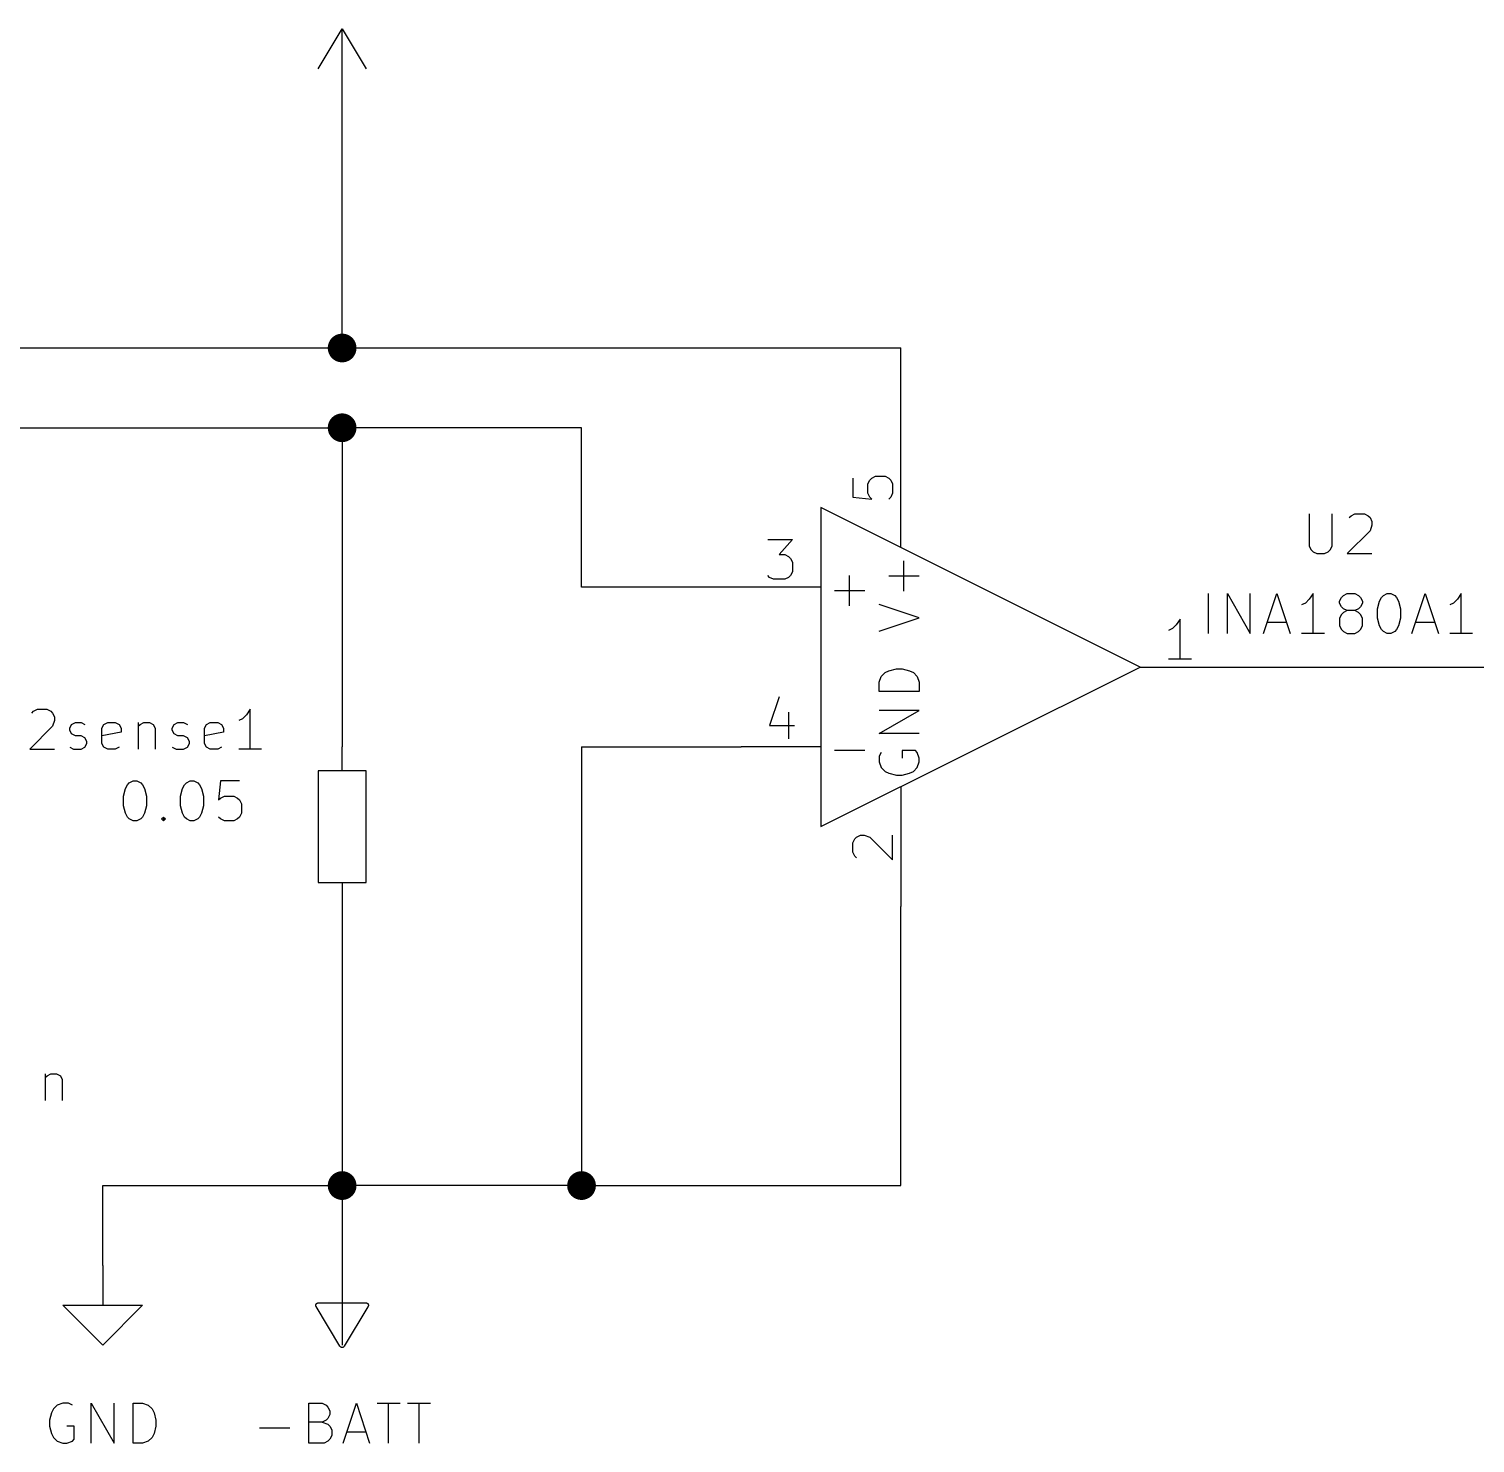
# Model space of a CAD drawing. Extents: x 0.4 to 11.3, y -7.9 to -0.4.
# Drawn here: x 4.057 to 5.87, y -5.923 to -4.15 of the extents above; entities that cross this region are included whole.
import ezdxf

# ---------------------------------------------------------------- set-up
doc = ezdxf.new("R2010")
doc.units = 0
doc.header["$MEASUREMENT"] = 0
for name, color, linetype in [('BLUE3', 171, 'CONTINUOUS'), ('CYAN2', 4, 'CONTINUOUS'), ('GREEN2', 3, 'CONTINUOUS'), ('LYELLOW', 51, 'CONTINUOUS'), ('RED2', 1, 'CONTINUOUS')]:
    doc.layers.add(name, color=color, linetype=linetype)

msp = doc.modelspace()

# ---------------------------------------------------------------- linework, layer by layer
at = {"layer": 'BLUE3', "linetype": 'CONTINUOUS'}
for p, q in [((4.0778, -5.4599), (4.0778, -5.4932)), ((4.0778, -5.4646), (4.0802, -5.4623)), ((4.0802, -5.4623), (4.085, -5.4599)), ((4.085, -5.4599), (4.0921, -5.4599)), ((4.0921, -5.4599), (4.0969, -5.4623)), ((4.0969, -5.4623), (4.0993, -5.467)), ((4.0993, -5.467), (4.0993, -5.4932))]:
    msp.add_line(p, q, dxfattribs=at)
at = {"layer": 'CYAN2', "linetype": 'CONTINUOUS'}
for p, q in [((5.6619, -4.7578), (5.6619, -4.7983)), ((5.6905, -4.7983), (5.6905, -4.7578)), ((5.7119, -4.7626), (5.7143, -4.7602)), ((5.7143, -4.7602), (5.719, -4.7578)), ((5.719, -4.7578), (5.731, -4.7578)), ((5.731, -4.7578), (5.7357, -4.7602)), ((5.7357, -4.7602), (5.7381, -4.7626)), ((5.7381, -4.7626), (5.7405, -4.7673)), ((5.7381, -4.7792), (5.7095, -4.8078)), ((5.7405, -4.7721), (5.7381, -4.7792)), ((5.7405, -4.7673), (5.7405, -4.7721)), ((5.6619, -4.7983), (5.6643, -4.803)), ((5.6881, -4.803), (5.6905, -4.7983)), ((5.1541, -4.855), (5.1541, -4.8169)), ((5.6643, -4.803), (5.6667, -4.8054)), ((5.6667, -4.8054), (5.6714, -4.8078)), ((5.6714, -4.8078), (5.6809, -4.8078)), ((5.6809, -4.8078), (5.6857, -4.8054)), ((5.6857, -4.8054), (5.6881, -4.803)), ((5.7095, -4.8078), (5.7405, -4.8078)), ((5.0859, -4.8731), (5.0859, -4.835)), ((5.1731, -4.836), (5.135, -4.836)), ((5.0669, -4.8541), (5.105, -4.8541)), ((5.1731, -4.8883), (5.1231, -4.8717)), ((5.5357, -4.9078), (5.5357, -4.8578)), ((5.5595, -4.9078), (5.5595, -4.8578)), ((5.5595, -4.8578), (5.5881, -4.9078)), ((5.5881, -4.9078), (5.5881, -4.8578)), ((5.6048, -4.9078), (5.6214, -4.8578)), ((5.6214, -4.8578), (5.6381, -4.9078)), ((5.6571, -4.8697), (5.6524, -4.8721)), ((5.6619, -4.865), (5.6571, -4.8697)), ((5.6667, -4.8578), (5.6619, -4.865)), ((5.6667, -4.9078), (5.6667, -4.8578)), ((5.7, -4.8673), (5.7024, -4.8626)), ((5.7, -4.8697), (5.7, -4.8673)), ((5.7024, -4.8745), (5.7, -4.8697)), ((5.7024, -4.8626), (5.7048, -4.8602)), ((5.7048, -4.8769), (5.7024, -4.8745)), ((5.7048, -4.8602), (5.7095, -4.8578)), ((5.7095, -4.8578), (5.7191, -4.8578)), ((5.7191, -4.8578), (5.7238, -4.8602)), ((5.7238, -4.8602), (5.7262, -4.8626)), ((5.7262, -4.8745), (5.7238, -4.8769)), ((5.7262, -4.8626), (5.7286, -4.8673)), ((5.7286, -4.8697), (5.7262, -4.8745)), ((5.7286, -4.8673), (5.7286, -4.8697)), ((5.7476, -4.8769), (5.75, -4.8673)), ((5.75, -4.8673), (5.7524, -4.8626)), ((5.7524, -4.8626), (5.7548, -4.8602)), ((5.7548, -4.8602), (5.7595, -4.8578)), ((5.7595, -4.8578), (5.7643, -4.8578)), ((5.7643, -4.8578), (5.769, -4.8602)), ((5.769, -4.8602), (5.7714, -4.8626)), ((5.7714, -4.8626), (5.7738, -4.8673)), ((5.7738, -4.8673), (5.7762, -4.8769)), ((5.7905, -4.9078), (5.8071, -4.8578)), ((5.8071, -4.8578), (5.8238, -4.9078)), ((5.8429, -4.8697), (5.8381, -4.8721)), ((5.8476, -4.865), (5.8429, -4.8697)), ((5.8524, -4.8578), (5.8476, -4.865)), ((5.8524, -4.9078), (5.8524, -4.8578)), ((5.1231, -4.905), (5.1731, -4.8883)), ((5.7024, -4.884), (5.7, -4.8888)), ((5.7, -4.8888), (5.7, -4.8983)), ((5.7048, -4.8816), (5.7024, -4.884)), ((5.7095, -4.8792), (5.7048, -4.8769)), ((5.7095, -4.8792), (5.7048, -4.8816)), ((5.7191, -4.8792), (5.7095, -4.8792)), ((5.7238, -4.8769), (5.7191, -4.8792)), ((5.7238, -4.8816), (5.7191, -4.8792)), ((5.7262, -4.884), (5.7238, -4.8816)), ((5.7286, -4.8888), (5.7262, -4.884)), ((5.7286, -4.8983), (5.7286, -4.8888)), ((5.7476, -4.8888), (5.7476, -4.8769)), ((5.75, -4.8983), (5.7476, -4.8888)), ((5.7762, -4.8888), (5.7738, -4.8983)), ((5.7762, -4.8769), (5.7762, -4.8888)), ((5.6095, -4.8935), (5.6333, -4.8935)), ((5.681, -4.9078), (5.6524, -4.9078)), ((5.7, -4.8983), (5.7024, -4.903)), ((5.7024, -4.903), (5.7048, -4.9054)), ((5.7048, -4.9054), (5.7095, -4.9078)), ((5.7095, -4.9078), (5.7191, -4.9078)), ((5.7191, -4.9078), (5.7238, -4.9054)), ((5.7238, -4.9054), (5.7262, -4.903)), ((5.7262, -4.903), (5.7286, -4.8983)), ((5.7524, -4.903), (5.75, -4.8983)), ((5.7548, -4.9054), (5.7524, -4.903)), ((5.7595, -4.9078), (5.7548, -4.9054)), ((5.7643, -4.9078), (5.7595, -4.9078)), ((5.769, -4.9054), (5.7643, -4.9078)), ((5.7714, -4.903), (5.769, -4.9054)), ((5.7738, -4.8983), (5.7714, -4.903)), ((5.7952, -4.8935), (5.819, -4.8935)), ((5.8667, -4.9078), (5.8381, -4.9078)), ((5.1231, -4.9688), (5.1255, -4.9617)), ((5.1255, -4.9617), (5.1303, -4.9569)), ((5.1303, -4.9569), (5.135, -4.9545)), ((5.135, -4.9545), (5.1446, -4.9521)), ((5.1446, -4.9521), (5.1517, -4.9521)), ((5.1517, -4.9521), (5.1612, -4.9545)), ((5.1612, -4.9545), (5.166, -4.9569)), ((5.166, -4.9569), (5.1708, -4.9617)), ((5.1708, -4.9617), (5.1731, -4.9688)), ((5.1231, -4.9807), (5.1231, -4.9688)), ((5.1731, -4.9807), (5.1231, -4.9807)), ((5.1731, -4.9688), (5.1731, -4.9807)), ((4.061, -5.0076), (4.0633, -5.0052)), ((4.0633, -5.0052), (4.0681, -5.0028)), ((4.0681, -5.0028), (4.08, -5.0028)), ((4.08, -5.0028), (4.0848, -5.0052)), ((4.0848, -5.0052), (4.0871, -5.0076)), ((4.0871, -5.0076), (4.0895, -5.0123)), ((4.0895, -5.0171), (4.0871, -5.0242)), ((4.0895, -5.0123), (4.0895, -5.0171)), ((4.1109, -5.0218), (4.1157, -5.0195)), ((4.1157, -5.0195), (4.1229, -5.0195)), ((4.1229, -5.0195), (4.1276, -5.0218)), ((4.1514, -5.0218), (4.1562, -5.0195)), ((4.1562, -5.0195), (4.1657, -5.0195)), ((4.1657, -5.0195), (4.1705, -5.0218)), ((4.1943, -5.0195), (4.1943, -5.0528)), ((4.1967, -5.0218), (4.2014, -5.0195)), ((4.2014, -5.0195), (4.2086, -5.0195)), ((4.2086, -5.0195), (4.2133, -5.0218)), ((4.2395, -5.0218), (4.2443, -5.0195)), ((4.2443, -5.0195), (4.2514, -5.0195)), ((4.2514, -5.0195), (4.2562, -5.0218)), ((4.28, -5.0218), (4.2848, -5.0195)), ((4.2848, -5.0195), (4.2943, -5.0195)), ((4.2943, -5.0195), (4.299, -5.0218)), ((4.3252, -5.0147), (4.3205, -5.0171)), ((4.33, -5.0099), (4.3252, -5.0147)), ((4.3348, -5.0028), (4.33, -5.0099)), ((4.3348, -5.0528), (4.3348, -5.0028)), ((5.1231, -5.0331), (5.1731, -5.0045)), ((5.1731, -5.0045), (5.1231, -5.0045)), ((4.0871, -5.0242), (4.0586, -5.0528)), ((4.1086, -5.0266), (4.1109, -5.0218)), ((4.1086, -5.029), (4.1086, -5.0266)), ((4.1109, -5.0338), (4.1086, -5.029)), ((4.1157, -5.0361), (4.1109, -5.0338)), ((4.1229, -5.0361), (4.1157, -5.0361)), ((4.1276, -5.0385), (4.1229, -5.0361)), ((4.149, -5.0266), (4.1514, -5.0218)), ((4.149, -5.0457), (4.149, -5.0266)), ((4.1729, -5.0314), (4.149, -5.0361)), ((4.1705, -5.0218), (4.1729, -5.0266)), ((4.1729, -5.0266), (4.1729, -5.0314)), ((4.1943, -5.0242), (4.1967, -5.0218)), ((4.2133, -5.0218), (4.2157, -5.0266)), ((4.2157, -5.0266), (4.2157, -5.0528)), ((4.2371, -5.0266), (4.2395, -5.0218)), ((4.2371, -5.029), (4.2371, -5.0266)), ((4.2395, -5.0338), (4.2371, -5.029)), ((4.2443, -5.0361), (4.2395, -5.0338)), ((4.2514, -5.0361), (4.2443, -5.0361)), ((4.2562, -5.0385), (4.2514, -5.0361)), ((4.2776, -5.0266), (4.28, -5.0218)), ((4.2776, -5.0457), (4.2776, -5.0266)), ((4.3014, -5.0314), (4.2776, -5.0361)), ((4.299, -5.0218), (4.3014, -5.0266)), ((4.3014, -5.0266), (4.3014, -5.0314)), ((5.1731, -5.0331), (5.1231, -5.0331)), ((4.0586, -5.0528), (4.0895, -5.0528)), ((4.1086, -5.0504), (4.1133, -5.0528)), ((4.1133, -5.0528), (4.1229, -5.0528)), ((4.1229, -5.0528), (4.1276, -5.0504)), ((4.13, -5.0433), (4.1276, -5.0385)), ((4.1276, -5.0504), (4.13, -5.0457)), ((4.13, -5.0457), (4.13, -5.0433)), ((4.1514, -5.0504), (4.149, -5.0457)), ((4.1562, -5.0528), (4.1514, -5.0504)), ((4.1657, -5.0528), (4.1562, -5.0528)), ((4.1705, -5.0504), (4.1657, -5.0528)), ((4.2371, -5.0504), (4.2419, -5.0528)), ((4.2419, -5.0528), (4.2514, -5.0528)), ((4.2514, -5.0528), (4.2562, -5.0504)), ((4.2586, -5.0433), (4.2562, -5.0385)), ((4.2562, -5.0504), (4.2586, -5.0457)), ((4.2586, -5.0457), (4.2586, -5.0433)), ((4.28, -5.0504), (4.2776, -5.0457)), ((4.2848, -5.0528), (4.28, -5.0504)), ((4.2943, -5.0528), (4.2848, -5.0528)), ((4.299, -5.0504), (4.2943, -5.0528)), ((4.349, -5.0528), (4.3205, -5.0528)), ((5.0669, -5.0541), (5.105, -5.0541)), ((5.1684, -5.0545), (5.1517, -5.0545)), ((5.1517, -5.0545), (5.1517, -5.064)), ((5.1708, -5.0569), (5.1684, -5.0545)), ((5.1255, -5.0569), (5.1231, -5.0617)), ((5.1231, -5.0617), (5.1231, -5.0688)), ((5.1231, -5.0688), (5.1255, -5.0759)), ((5.1731, -5.064), (5.1708, -5.0569)), ((5.1708, -5.0759), (5.1731, -5.0688)), ((5.1731, -5.0688), (5.1731, -5.064)), ((5.1255, -5.0759), (5.1303, -5.0807)), ((5.1303, -5.0807), (5.135, -5.0831)), ((5.135, -5.0831), (5.1446, -5.0855)), ((5.1446, -5.0855), (5.1517, -5.0855)), ((5.1517, -5.0855), (5.1612, -5.0831)), ((5.1612, -5.0831), (5.166, -5.0807)), ((5.166, -5.0807), (5.1708, -5.0759)), ((4.1762, -5.1118), (4.1786, -5.1023)), ((4.1786, -5.1023), (4.1809, -5.0976)), ((4.1809, -5.0976), (4.1833, -5.0952)), ((4.1833, -5.0952), (4.1881, -5.0928)), ((4.1881, -5.0928), (4.1929, -5.0928)), ((4.1929, -5.0928), (4.1976, -5.0952)), ((4.1976, -5.0952), (4.2, -5.0976)), ((4.2, -5.0976), (4.2024, -5.1023)), ((4.2024, -5.1023), (4.2048, -5.1118)), ((4.2476, -5.1118), (4.25, -5.1023)), ((4.25, -5.1023), (4.2524, -5.0976)), ((4.2524, -5.0976), (4.2548, -5.0952)), ((4.2548, -5.0952), (4.2595, -5.0928)), ((4.2595, -5.0928), (4.2643, -5.0928)), ((4.2643, -5.0928), (4.269, -5.0952)), ((4.269, -5.0952), (4.2714, -5.0976)), ((4.2714, -5.0976), (4.2738, -5.1023)), ((4.2738, -5.1023), (4.2762, -5.1118)), ((4.2976, -5.0928), (4.2952, -5.1166)), ((4.3214, -5.0928), (4.2976, -5.0928)), ((4.1762, -5.1238), (4.1762, -5.1118)), ((4.1786, -5.1333), (4.1762, -5.1238)), ((4.2048, -5.1238), (4.2024, -5.1333)), ((4.2048, -5.1118), (4.2048, -5.1238)), ((4.2476, -5.1238), (4.2476, -5.1118)), ((4.25, -5.1333), (4.2476, -5.1238)), ((4.2762, -5.1238), (4.2738, -5.1333)), ((4.2762, -5.1118), (4.2762, -5.1238)), ((4.2952, -5.1166), (4.2976, -5.1142)), ((4.2976, -5.1142), (4.3024, -5.1118)), ((4.3024, -5.1118), (4.3143, -5.1118)), ((4.3143, -5.1118), (4.319, -5.1142)), ((4.319, -5.1142), (4.3214, -5.1166)), ((4.3214, -5.1166), (4.3238, -5.1214)), ((4.3238, -5.1214), (4.3238, -5.1333)), ((4.1809, -5.138), (4.1786, -5.1333)), ((4.1833, -5.1404), (4.1809, -5.138)), ((4.1881, -5.1428), (4.1833, -5.1404)), ((4.1929, -5.1428), (4.1881, -5.1428)), ((4.1976, -5.1404), (4.1929, -5.1428)), ((4.2, -5.138), (4.1976, -5.1404)), ((4.2024, -5.1333), (4.2, -5.138)), ((4.2238, -5.1404), (4.2262, -5.138)), ((4.2262, -5.1428), (4.2238, -5.1404)), ((4.2262, -5.138), (4.2286, -5.1404)), ((4.2262, -5.138), (4.2262, -5.1428)), ((4.2286, -5.1404), (4.2262, -5.1428)), ((4.2524, -5.138), (4.25, -5.1333)), ((4.2548, -5.1404), (4.2524, -5.138)), ((4.2595, -5.1428), (4.2548, -5.1404)), ((4.2643, -5.1428), (4.2595, -5.1428)), ((4.269, -5.1404), (4.2643, -5.1428)), ((4.2714, -5.138), (4.269, -5.1404)), ((4.2738, -5.1333), (4.2714, -5.138)), ((4.2976, -5.1404), (4.2952, -5.138)), ((4.3024, -5.1428), (4.2976, -5.1404)), ((4.3143, -5.1428), (4.3024, -5.1428)), ((4.319, -5.1404), (4.3143, -5.1428)), ((4.3214, -5.138), (4.319, -5.1404)), ((4.3238, -5.1333), (4.3214, -5.138)), ((4.0857, -5.8847), (4.0833, -5.8942)), ((4.0881, -5.8799), (4.0857, -5.8847)), ((4.0929, -5.8752), (4.0881, -5.8799)), ((4.1, -5.8728), (4.0929, -5.8752)), ((4.1071, -5.8728), (4.1, -5.8728)), ((4.1119, -5.8752), (4.1071, -5.8728)), ((4.1357, -5.9228), (4.1357, -5.8728)), ((4.1357, -5.8728), (4.1643, -5.9228)), ((4.1643, -5.9228), (4.1643, -5.8728)), ((4.1881, -5.9228), (4.1881, -5.8728)), ((4.1881, -5.8728), (4.2, -5.8728)), ((4.2, -5.8728), (4.2071, -5.8752)), ((4.2071, -5.8752), (4.2119, -5.8799)), ((4.2119, -5.8799), (4.2143, -5.8847)), ((4.2143, -5.8847), (4.2167, -5.8942)), ((4.4083, -5.9228), (4.4083, -5.8728)), ((4.4083, -5.8728), (4.425, -5.8728)), ((4.425, -5.8728), (4.4298, -5.8752)), ((4.4298, -5.8752), (4.4321, -5.8776)), ((4.4321, -5.8776), (4.4345, -5.8823)), ((4.4345, -5.8871), (4.4321, -5.8918)), ((4.4345, -5.8823), (4.4345, -5.8871)), ((4.4512, -5.9228), (4.4679, -5.8728)), ((4.4679, -5.8728), (4.4845, -5.9228)), ((4.494, -5.8728), (4.5226, -5.8728)), ((4.5083, -5.9228), (4.5083, -5.8728)), ((4.5321, -5.8728), (4.5607, -5.8728)), ((4.5464, -5.9228), (4.5464, -5.8728)), ((4.0833, -5.8942), (4.0833, -5.9014)), ((4.0833, -5.9014), (4.0857, -5.9109)), ((4.1143, -5.9014), (4.1048, -5.9014)), ((4.1143, -5.918), (4.1143, -5.9014)), ((4.2167, -5.9014), (4.2143, -5.9109)), ((4.2167, -5.8942), (4.2167, -5.9014)), ((4.3464, -5.9038), (4.3845, -5.9038)), ((4.425, -5.8966), (4.4083, -5.8966)), ((4.4298, -5.8942), (4.425, -5.8966)), ((4.425, -5.8966), (4.4321, -5.899)), ((4.4321, -5.8918), (4.4298, -5.8942)), ((4.4321, -5.899), (4.4345, -5.9014)), ((4.4345, -5.9014), (4.4369, -5.9061)), ((4.4369, -5.9061), (4.4369, -5.9133)), ((4.0857, -5.9109), (4.0881, -5.9157)), ((4.0881, -5.9157), (4.0929, -5.9204)), ((4.0929, -5.9204), (4.1, -5.9228)), ((4.1, -5.9228), (4.1048, -5.9228)), ((4.1048, -5.9228), (4.1119, -5.9204)), ((4.1119, -5.9204), (4.1143, -5.918)), ((4.2, -5.9228), (4.1881, -5.9228)), ((4.2071, -5.9204), (4.2, -5.9228)), ((4.2119, -5.9157), (4.2071, -5.9204)), ((4.2143, -5.9109), (4.2119, -5.9157)), ((4.4274, -5.9228), (4.4083, -5.9228)), ((4.4321, -5.9204), (4.4274, -5.9228)), ((4.4345, -5.918), (4.4321, -5.9204)), ((4.4369, -5.9133), (4.4345, -5.918)), ((4.456, -5.9085), (4.4798, -5.9085))]:
    msp.add_line(p, q, dxfattribs=at)
at = {"layer": 'GREEN2', "linetype": 'CONTINUOUS'}
for p, q in [((4.45, -4.55), (4.45, -4.25)), ((2.95, -4.55), (4.45, -4.55)), ((4.45, -4.55), (5.15, -4.55)), ((5.15, -4.65), (5.15, -4.55)), ((2.95, -4.65), (4.45, -4.65)), ((4.75, -4.65), (4.45, -4.65)), ((4.45, -4.65), (4.45, -5.05)), ((4.75, -4.85), (4.75, -4.65)), ((4.95, -4.85), (4.75, -4.85)), ((5.55, -4.95), (8.6, -4.95)), ((4.75, -5.05), (4.95, -5.05)), ((4.75, -5.05), (4.75, -5.6)), ((4.45, -5.25), (4.45, -5.6)), ((5.15, -5.6), (5.15, -5.25)), ((4.15, -5.6), (4.45, -5.6)), ((4.15, -5.7), (4.15, -5.6)), ((4.45, -5.6), (4.45, -5.7)), ((4.75, -5.6), (4.45, -5.6)), ((4.75, -5.6), (5.15, -5.6))]:
    msp.add_line(p, q, dxfattribs=at)
at = {"layer": 'GREEN2', "const_width": 0.018}
for points in [[(4.441, -4.55, 1), (4.459, -4.55, 1)], [(4.441, -4.65, 1), (4.459, -4.65, 1)], [(4.441, -5.6, 1), (4.459, -5.6, 1)], [(4.741, -5.6, 1), (4.759, -5.6, 1)]]:
    msp.add_lwpolyline(points, format="xyb", close=True, dxfattribs=at)
at = {"layer": 'LYELLOW', "linetype": 'CONTINUOUS'}
for p, q in [((5.45, -4.95), (5.05, -4.75)), ((5.05, -4.75), (5.05, -5.15)), ((5.05, -5.15), (5.45, -4.95))]:
    msp.add_line(p, q, dxfattribs=at)
at = {"layer": 'RED2', "linetype": 'CONTINUOUS'}
for p, q in [((4.42, -4.2), (4.45, -4.15)), ((4.45, -4.25), (4.45, -4.15)), ((4.45, -4.15), (4.48, -4.2)), ((5.15, -4.8), (5.15, -4.65)), ((5.1137, -4.7131), (5.1184, -4.7107)), ((5.1184, -4.7107), (5.1304, -4.7107)), ((5.1304, -4.7107), (5.1351, -4.7131)), ((5.0899, -4.7131), (5.0899, -4.7369)), ((5.1089, -4.7202), (5.1113, -4.7155)), ((5.1089, -4.7321), (5.1089, -4.7202)), ((5.1113, -4.7155), (5.1137, -4.7131)), ((5.1351, -4.7131), (5.1375, -4.7155)), ((5.1375, -4.7155), (5.1399, -4.7202)), ((5.1399, -4.7202), (5.1399, -4.7321)), ((5.0899, -4.7369), (5.1137, -4.7393)), ((5.1113, -4.7369), (5.1089, -4.7321)), ((5.1137, -4.7393), (5.1113, -4.7369)), ((5.1375, -4.7369), (5.1351, -4.7393)), ((5.1399, -4.7321), (5.1375, -4.7369)), ((5.45, -4.95), (5.05, -4.75)), ((5.05, -4.75), (5.05, -5.15)), ((4.9833, -4.7899), (5.0143, -4.7899)), ((5.0143, -4.7899), (4.9976, -4.8089)), ((4.9976, -4.8089), (5.0048, -4.8089)), ((5.0048, -4.8089), (5.0095, -4.8113)), ((5.0095, -4.8113), (5.0119, -4.8137)), ((5.0119, -4.8137), (5.0143, -4.8184)), ((5.0143, -4.8184), (5.0143, -4.8304)), ((4.9857, -4.8375), (4.9833, -4.8351)), ((4.9905, -4.8399), (4.9857, -4.8375)), ((5.0095, -4.8375), (5.0048, -4.8399)), ((5.0119, -4.8351), (5.0095, -4.8375)), ((5.0143, -4.8304), (5.0119, -4.8351)), ((5.05, -4.85), (4.95, -4.85)), ((5.0048, -4.8399), (4.9905, -4.8399)), ((5.5, -4.8899), (5.4952, -4.897)), ((5.5, -4.9399), (5.5, -4.8899)), ((5.4905, -4.9018), (5.4857, -4.9042)), ((5.4952, -4.897), (5.4905, -4.9018)), ((5.5143, -4.9399), (5.4857, -4.9399)), ((5.05, -5.15), (5.45, -4.95)), ((5.45, -4.95), (5.55, -4.95)), ((4.9976, -4.9875), (4.9857, -5.0232)), ((5.0095, -5.0065), (5.0095, -5.0399)), ((4.9857, -5.0232), (5.0167, -5.0232)), ((4.45, -5.08), (4.45, -5.05)), ((5.05, -5.05), (4.95, -5.05)), ((4.48, -5.08), (4.42, -5.08)), ((4.42, -5.08), (4.42, -5.22)), ((4.48, -5.22), (4.48, -5.08)), ((5.15, -5.1), (5.15, -5.25)), ((5.0923, -5.1655), (5.0946, -5.1631)), ((5.0946, -5.1631), (5.0994, -5.1607)), ((5.0994, -5.1607), (5.1042, -5.1607)), ((5.1042, -5.1607), (5.1113, -5.1631)), ((5.1113, -5.1631), (5.1399, -5.1917)), ((5.1399, -5.1917), (5.1399, -5.1607)), ((5.0899, -5.1702), (5.0923, -5.1655)), ((5.0899, -5.1821), (5.0899, -5.1702)), ((5.0923, -5.1869), (5.0899, -5.1821)), ((5.0946, -5.1893), (5.0923, -5.1869)), ((4.42, -5.22), (4.48, -5.22)), ((4.45, -5.22), (4.45, -5.25)), ((4.15, -5.7), (4.15, -5.75)), ((4.45, -5.7), (4.45, -5.8)), ((4.15, -5.8), (4.1, -5.75)), ((4.1, -5.75), (4.15, -5.75)), ((4.15, -5.75), (4.2, -5.75)), ((4.2, -5.75), (4.15, -5.8)), ((4.417, -5.7499), (4.4171, -5.7496)), ((4.4171, -5.7502), (4.417, -5.7499)), ((4.4171, -5.7494), (4.4172, -5.7491)), ((4.4171, -5.7496), (4.4171, -5.7494)), ((4.4171, -5.7506), (4.4171, -5.7502)), ((4.4171, -5.7508), (4.4171, -5.7506)), ((4.4172, -5.751), (4.4171, -5.7508)), ((4.4172, -5.7491), (4.4173, -5.7487)), ((4.4174, -5.7515), (4.4172, -5.751)), ((4.4173, -5.7487), (4.4174, -5.7485)), ((4.4174, -5.7485), (4.4175, -5.7483)), ((4.4472, -5.8011), (4.4174, -5.7515)), ((4.4175, -5.7483), (4.4178, -5.7481)), ((4.4178, -5.7481), (4.418, -5.7478)), ((4.418, -5.7478), (4.4182, -5.7477)), ((4.4182, -5.7477), (4.4183, -5.7475)), ((4.4183, -5.7475), (4.4187, -5.7474)), ((4.4187, -5.7474), (4.419, -5.7472)), ((4.419, -5.7472), (4.4192, -5.7471)), ((4.4192, -5.7471), (4.4194, -5.7471)), ((4.4194, -5.7471), (4.4198, -5.7471)), ((4.4198, -5.7471), (4.4201, -5.747)), ((4.4201, -5.747), (4.4204, -5.7471)), ((4.4204, -5.7471), (4.4799, -5.747)), ((4.4823, -5.7518), (4.4526, -5.8015)), ((4.4799, -5.747), (4.4799, -5.747)), ((4.4799, -5.747), (4.48, -5.747)), ((4.48, -5.747), (4.4806, -5.7471)), ((4.4806, -5.7471), (4.4808, -5.7471)), ((4.4808, -5.7471), (4.481, -5.7472)), ((4.481, -5.7472), (4.4813, -5.7474)), ((4.4813, -5.7474), (4.4817, -5.7475)), ((4.4817, -5.7475), (4.4818, -5.7477)), ((4.4818, -5.7477), (4.482, -5.7478)), ((4.482, -5.7478), (4.4822, -5.7481)), ((4.4822, -5.7481), (4.4825, -5.7483)), ((4.4825, -5.7517), (4.4823, -5.7518)), ((4.4825, -5.7483), (4.4826, -5.7485)), ((4.4826, -5.7513), (4.4825, -5.7517)), ((4.4826, -5.7485), (4.4827, -5.7487)), ((4.4828, -5.751), (4.4826, -5.7513)), ((4.4827, -5.7487), (4.4828, -5.7491)), ((4.4828, -5.7491), (4.4829, -5.7494)), ((4.4829, -5.7508), (4.4828, -5.751)), ((4.4829, -5.7494), (4.4829, -5.7496)), ((4.4829, -5.7496), (4.483, -5.7499)), ((4.483, -5.7499), (4.4829, -5.7502)), ((4.4829, -5.7502), (4.4829, -5.7506)), ((4.4829, -5.7506), (4.4829, -5.7508)), ((4.4473, -5.8013), (4.4472, -5.8011)), ((4.4476, -5.8016), (4.4473, -5.8013)), ((4.4478, -5.802), (4.4476, -5.8016)), ((4.4479, -5.8021), (4.4478, -5.802)), ((4.448, -5.8022), (4.4479, -5.8021)), ((4.4483, -5.8024), (4.448, -5.8022)), ((4.4487, -5.8027), (4.4483, -5.8024)), ((4.4489, -5.8027), (4.4487, -5.8027)), ((4.449, -5.8028), (4.4489, -5.8027)), ((4.4494, -5.8029), (4.449, -5.8028)), ((4.4499, -5.803), (4.4494, -5.8029)), ((4.45, -5.803), (4.4499, -5.803)), ((4.4501, -5.803), (4.45, -5.803)), ((4.4505, -5.8029), (4.4501, -5.803)), ((4.451, -5.8028), (4.4505, -5.8029)), ((4.4511, -5.8027), (4.451, -5.8028)), ((4.4513, -5.8027), (4.4511, -5.8027)), ((4.4516, -5.8024), (4.4513, -5.8027)), ((4.452, -5.8022), (4.4516, -5.8024)), ((4.4521, -5.8021), (4.452, -5.8022)), ((4.4522, -5.802), (4.4521, -5.8021)), ((4.4526, -5.8015), (4.4522, -5.802))]:
    msp.add_line(p, q, dxfattribs=at)

doc.saveas('drawing.dxf')
